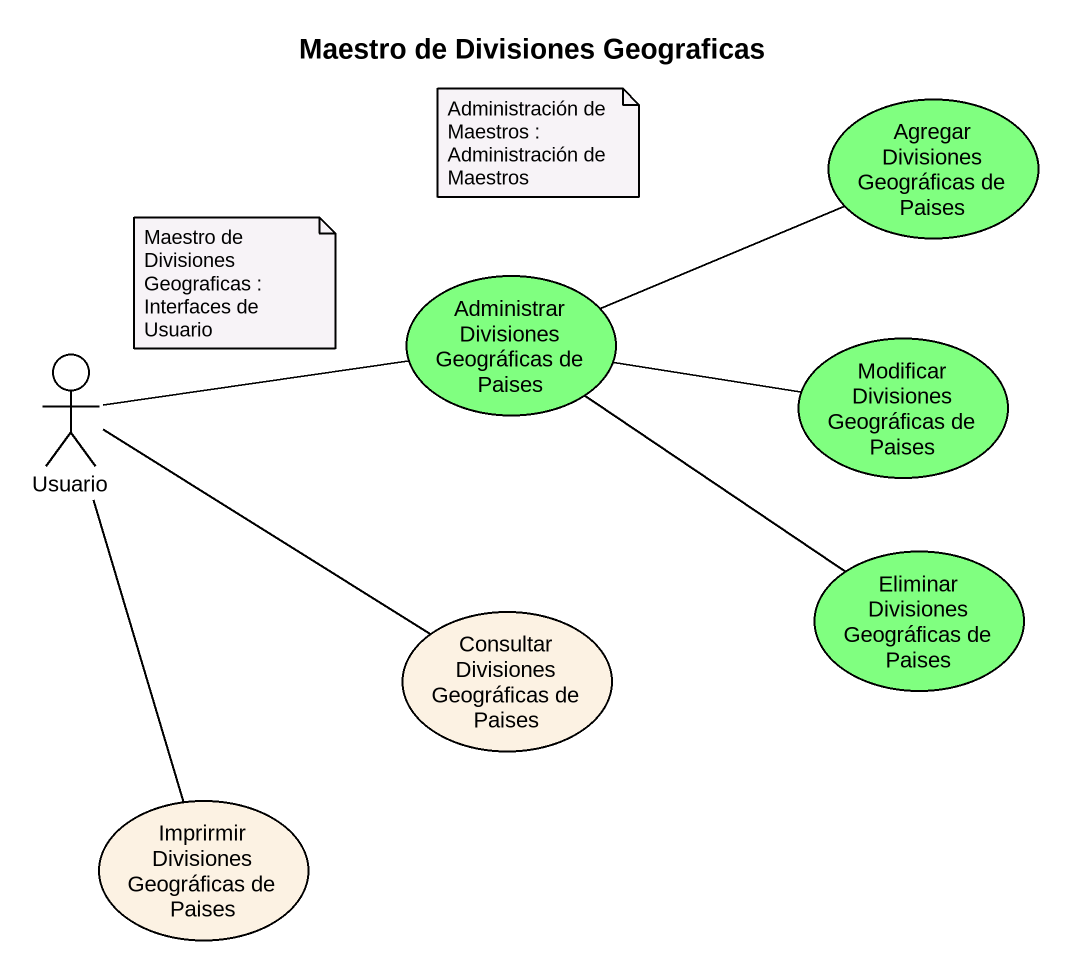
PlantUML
@startuml
title Maestro de Divisiones Geograficas
usecase "Agregar Divisiones Geográficas de Paises" as Agregar_Divisiones #80FF80
usecase "Administrar Divisiones Geográficas de Paises" as Administrar_Divisiones #80FF80
actor Usuario
usecase "Modificar Divisiones Geográficas de Paises" as Modificar_Divisiones #80FF80
usecase "Eliminar Divisiones Geográficas de Paises" as Eliminar_Divisiones #80FF80
usecase "Consultar Divisiones Geográficas de Paises" as Consultar_Divisiones
usecase "Imprirmir Divisiones Geográficas de Paises" as Imprirmir_Divisiones
Administrar_Divisiones -right- Agregar_Divisiones
Administrar_Divisiones -right- Modificar_Divisiones
Administrar_Divisiones -- Eliminar_Divisiones
Usuario -right- Administrar_Divisiones
Usuario -right- Consultar_Divisiones
Usuario -- Imprirmir_Divisiones
note as N1
  Administración de Maestros : Administración de Maestros
end note
note as N2
  Maestro de Divisiones Geograficas : Interfaces de Usuario
end note
@enduml
